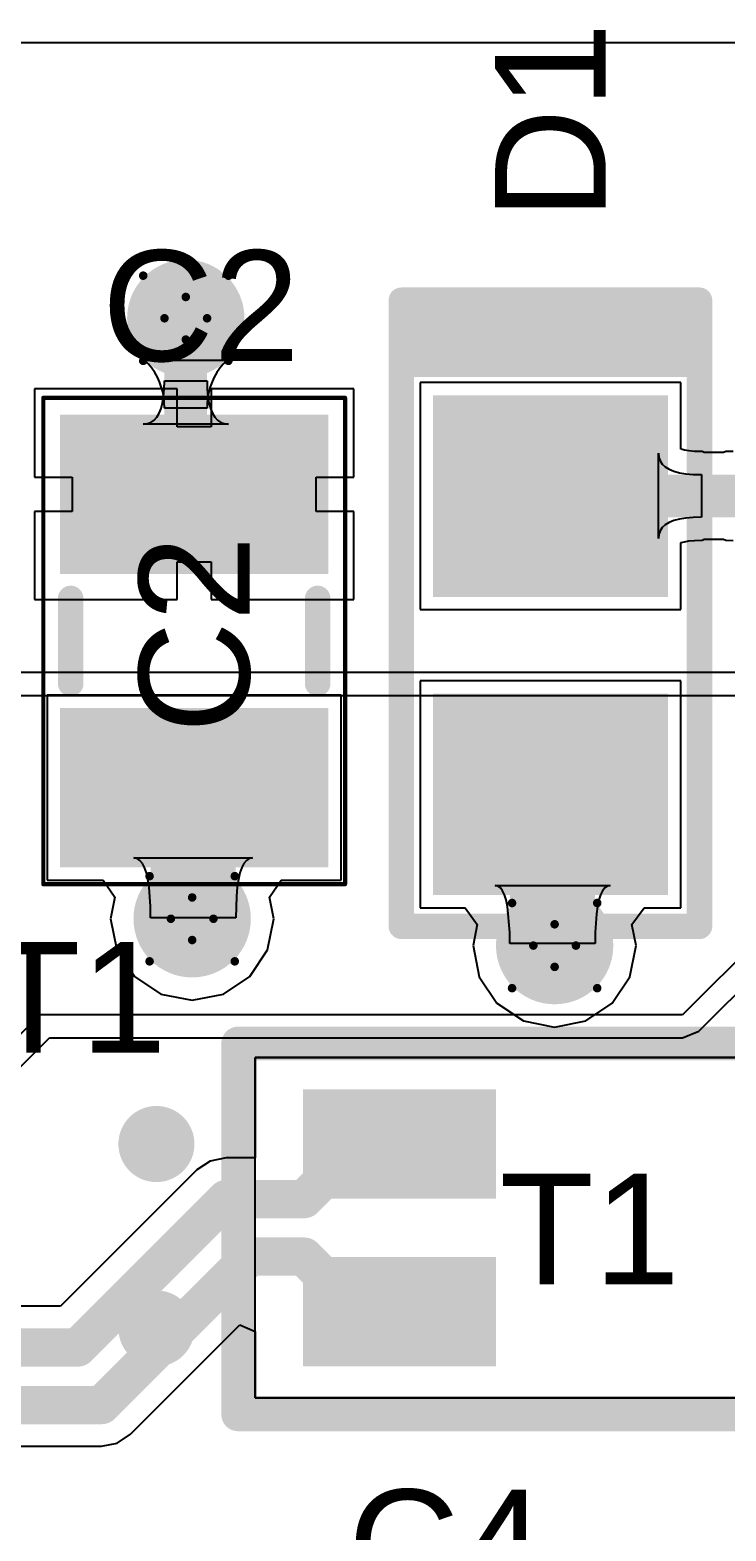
# Model space of a CAD drawing. Header units: inches. Extents: x 0.88 to 8.93, y 2.74 to 7.33.
# Drawn here: x 1.6898 to 1.8532, y 3.0538 to 3.4063 of the extents above; entities that cross this region are included whole.
import ezdxf

# ---------------------------------------------------------------- set-up
doc = ezdxf.new("R2010")
doc.units = ezdxf.units.IN
doc.header["$MEASUREMENT"] = 0
for name, color, linetype in [('Bottom Layer', 5, 'Continuous'), ('Drill Drawing', 1, 'Continuous'), ('Mechanical 12', 56, 'Continuous'), ('Mechanical 16', 56, 'Continuous'), ('Top Courtyard', 56, 'Continuous'), ('Top Layer', 1, 'Continuous'), ('Top Overlay', 2, 'Continuous'), ('Top Paste', 8, 'Continuous'), ('Top Solder', 216, 'Continuous'), ('Via Holes', 16, 'Continuous')]:
    doc.layers.add(name, color=color, linetype=linetype)
doc.styles.add('Arial', font='', dxfattribs={"height": 0.2})
doc.styles.get('Arial').set_extended_font_data('Arial')

# ---------------------------------------------------------------- blocks, each defined once
blk = doc.blocks.new('744232090_19')
at = {"layer": 'Top Layer'}
for points in [[(-0.0748, 0.00787), (-0.0748, 0.0315), (-0.0315, 0.0315), (-0.0315, 0.00787)], [(0.0315, 0.00787), (0.0315, 0.0315), (0.0748, 0.0315), (0.0748, 0.00787)], [(-0.0748, -0.0315), (-0.0748, -0.00787), (-0.0315, -0.00787), (-0.0315, -0.0315)], [(0.0315, -0.0315), (0.0315, -0.00787), (0.0748, -0.00787), (0.0748, -0.0315)]]:
    blk.add_hatch(color=1, dxfattribs=at).paths.add_polyline_path(points)
at = {"layer": 'Top Paste'}
for points in [[(-0.0748, 0.00787), (-0.0748, 0.0315), (-0.0315, 0.0315), (-0.0315, 0.00787)], [(0.0315, 0.00787), (0.0315, 0.0315), (0.0748, 0.0315), (0.0748, 0.00787)], [(-0.0748, -0.0315), (-0.0748, -0.00787), (-0.0315, -0.00787), (-0.0315, -0.0315)], [(0.0315, -0.0315), (0.0315, -0.00787), (0.0748, -0.00787), (0.0748, -0.0315)]]:
    blk.add_hatch(color=8, dxfattribs=at).paths.add_polyline_path(points)
at = {"layer": 'Top Solder'}
for points in [[(-0.0758, 0.00687), (-0.0758, 0.0325), (-0.0305, 0.0325), (-0.0305, 0.00687)], [(0.0305, 0.00687), (0.0305, 0.0325), (0.0758, 0.0325), (0.0758, 0.00687)], [(-0.0758, -0.0325), (-0.0758, -0.00687), (-0.0305, -0.00687), (-0.0305, -0.0325)], [(0.0305, -0.0325), (0.0305, -0.00687), (0.0758, -0.00687), (0.0758, -0.0325)]]:
    blk.add_hatch(color=216, dxfattribs=at).paths.add_polyline_path(points)
at = {"layer": 'Top Overlay'}
for points in [[(-0.09105, -0.04381, 0.00787, 0.00787, 0), (-0.09105, 0.04331, 0.00787, 0.00787, 0)], [(-0.09105, 0.04331, 0.00787, 0.00787, 0), (0.09055, 0.04331, 0.00787, 0.00787, 0)], [(0.09055, -0.04381, 0.00787, 0.00787, 0), (0.09055, 0.04331, 0.00787, 0.00787, 0)], [(-0.09105, -0.04381, 0.00787, 0.00787, 0), (0.09055, -0.04381, 0.00787, 0.00787, 0)]]:
    blk.add_lwpolyline(points, format="xyseb", dxfattribs=at)
for points in [[(-0.09302, 0.04331, 0.00394, 0.00394, 1), (-0.08908, 0.04331, 0.00394, 0.00394, 1)], [(-0.09302, 0.04331, 0.00394, 0.00394, 1), (-0.08908, 0.04331, 0.00394, 0.00394, 1)], [(0.08858, 0.04331, 0.00394, 0.00394, 1), (0.09252, 0.04331, 0.00394, 0.00394, 1)], [(0.08858, 0.04331, 0.00394, 0.00394, 1), (0.09252, 0.04331, 0.00394, 0.00394, 1)], [(-0.1063, 0.01969, 0.01, 0.01, 1), (-0.11417, 0.01969, 0.01, 0.01, 1)], [(-0.11667, 0.01969, 0.005, 0.005, 1), (-0.11167, 0.01969, 0.005, 0.005, 1)], [(-0.1088, 0.01969, 0.005, 0.005, 1), (-0.1038, 0.01969, 0.005, 0.005, 1)], [(-0.1063, -0.02362, 0.01, 0.01, 1), (-0.11417, -0.02362, 0.01, 0.01, 1)], [(-0.11667, -0.02362, 0.005, 0.005, 1), (-0.11167, -0.02362, 0.005, 0.005, 1)], [(-0.1088, -0.02362, 0.005, 0.005, 1), (-0.1038, -0.02362, 0.005, 0.005, 1)], [(-0.09302, -0.04381, 0.00394, 0.00394, 1), (-0.08908, -0.04381, 0.00394, 0.00394, 1)], [(-0.09302, -0.04381, 0.00394, 0.00394, 1), (-0.08908, -0.04381, 0.00394, 0.00394, 1)], [(0.08858, -0.04381, 0.00394, 0.00394, 1), (0.09252, -0.04381, 0.00394, 0.00394, 1)], [(0.08858, -0.04381, 0.00394, 0.00394, 1), (0.09252, -0.04381, 0.00394, 0.00394, 1)]]:
    blk.add_lwpolyline(points, format="xyseb", close=True, dxfattribs=at)
at = {"layer": 'Mechanical 12', "style": 'Arial'}
blk.add_text('T1', height=0.026, rotation=360, dxfattribs=at).set_placement((-0.02967, -0.01325))
blk = doc.blocks.new('LED_0805_28')
at = {"layer": 'Mechanical 16'}
blk.add_hatch(color=56, dxfattribs=at).paths.add_polyline_path([(-0.08099, -0.03499), (-0.06299, -0.03499), (-0.06299, 0.03501), (-0.08099, 0.03501)])
at = {"layer": 'Top Layer'}
for points in [[(-0.05665, 0.02559), (-0.01335, 0.02559), (-0.01335, -0.02559), (-0.05665, -0.02559)], [(0.01335, 0.02559), (0.05665, 0.02559), (0.05665, -0.02559), (0.01335, -0.02559)]]:
    blk.add_hatch(color=1, dxfattribs=at).paths.add_polyline_path(points)
at = {"layer": 'Top Overlay'}
blk.add_hatch(color=2, dxfattribs=at).paths.add_polyline_path([(-0.08099, -0.03499), (-0.06299, -0.03499), (-0.06299, 0.03501), (-0.08099, 0.03501)])
at = {"layer": 'Top Paste'}
for points in [[(-0.05665, 0.02559), (-0.01335, 0.02559), (-0.01335, -0.02559), (-0.05665, -0.02559)], [(0.01335, 0.02559), (0.05665, 0.02559), (0.05665, -0.02559), (0.01335, -0.02559)]]:
    blk.add_hatch(color=8, dxfattribs=at).paths.add_polyline_path(points)
at = {"layer": 'Top Solder'}
for points in [[(-0.05865, 0.02759), (-0.01135, 0.02759), (-0.01135, -0.02759), (-0.05865, -0.02759)], [(0.01135, 0.02759), (0.05865, 0.02759), (0.05865, -0.02759), (0.01135, -0.02759)]]:
    blk.add_hatch(color=216, dxfattribs=at).paths.add_polyline_path(points)
at = {"layer": 'Mechanical 16'}
for points in [[(-0.081, -0.035, 0.006, 0.006, 0), (-0.081, 0.035, 0.006, 0.006, 0)], [(0.066, 0.035, 0.006, 0.006, 0), (-0.081, 0.035, 0.006, 0.006, 0)], [(0.066, -0.035, 0.006, 0.006, 0), (0.066, 0.035, 0.006, 0.006, 0)], [(0.066, -0.035, 0.006, 0.006, 0), (-0.081, -0.035, 0.006, 0.006, 0)]]:
    blk.add_lwpolyline(points, format="xyseb", dxfattribs=at)
for points in [[(-0.0825, 0.035, 0.003, 0.003, 1), (-0.0795, 0.035, 0.003, 0.003, 1)], [(-0.0825, 0.035, 0.003, 0.003, 1), (-0.0795, 0.035, 0.003, 0.003, 1)], [(0.0645, 0.035, 0.003, 0.003, 1), (0.0675, 0.035, 0.003, 0.003, 1)], [(0.0645, 0.035, 0.003, 0.003, 1), (0.0675, 0.035, 0.003, 0.003, 1)], [(-0.0825, -0.035, 0.003, 0.003, 1), (-0.0795, -0.035, 0.003, 0.003, 1)], [(-0.0825, -0.035, 0.003, 0.003, 1), (-0.0795, -0.035, 0.003, 0.003, 1)], [(0.0645, -0.035, 0.003, 0.003, 1), (0.0675, -0.035, 0.003, 0.003, 1)], [(0.0645, -0.035, 0.003, 0.003, 1), (0.0675, -0.035, 0.003, 0.003, 1)]]:
    blk.add_lwpolyline(points, format="xyseb", close=True, dxfattribs=at)
at = {"layer": 'Top Overlay'}
for points in [[(0.066, 0.035, 0.006, 0.006, 0), (-0.081, 0.035, 0.006, 0.006, 0)], [(-0.081, -0.035, 0.006, 0.006, 0), (-0.081, 0.035, 0.006, 0.006, 0)], [(0.066, -0.035, 0.006, 0.006, 0), (0.066, 0.035, 0.006, 0.006, 0)], [(0.066, -0.035, 0.006, 0.006, 0), (-0.081, -0.035, 0.006, 0.006, 0)]]:
    blk.add_lwpolyline(points, format="xyseb", dxfattribs=at)
for points in [[(-0.0825, 0.035, 0.003, 0.003, 1), (-0.0795, 0.035, 0.003, 0.003, 1)], [(-0.0825, 0.035, 0.003, 0.003, 1), (-0.0795, 0.035, 0.003, 0.003, 1)], [(0.0645, 0.035, 0.003, 0.003, 1), (0.0675, 0.035, 0.003, 0.003, 1)], [(0.0645, 0.035, 0.003, 0.003, 1), (0.0675, 0.035, 0.003, 0.003, 1)], [(-0.0825, -0.035, 0.003, 0.003, 1), (-0.0795, -0.035, 0.003, 0.003, 1)], [(-0.0825, -0.035, 0.003, 0.003, 1), (-0.0795, -0.035, 0.003, 0.003, 1)], [(0.0645, -0.035, 0.003, 0.003, 1), (0.0675, -0.035, 0.003, 0.003, 1)], [(0.0645, -0.035, 0.003, 0.003, 1), (0.0675, -0.035, 0.003, 0.003, 1)]]:
    blk.add_lwpolyline(points, format="xyseb", close=True, dxfattribs=at)
blk = doc.blocks.new('C0805_35')
at = {"layer": 'Top Layer'}
for points in [[(0.02953, 0.05118), (0.02953, 0.01772), (-0.02953, 0.01772), (-0.02953, 0.05118)], [(0.02953, -0.01772), (0.02953, -0.05118), (-0.02953, -0.05118), (-0.02953, -0.01772)]]:
    blk.add_hatch(color=1, dxfattribs=at).paths.add_polyline_path(points)
at = {"layer": 'Top Paste'}
for points in [[(0.02953, 0.05118), (0.02953, 0.01772), (-0.02953, 0.01772), (-0.02953, 0.05118)], [(0.02953, -0.01772), (0.02953, -0.05118), (-0.02953, -0.05118), (-0.02953, -0.01772)]]:
    blk.add_hatch(color=8, dxfattribs=at).paths.add_polyline_path(points)
at = {"layer": 'Top Solder'}
for points in [[(0.0315, 0.05315), (0.0315, 0.01575), (-0.0315, 0.01575), (-0.0315, 0.05315)], [(0.0315, -0.01575), (0.0315, -0.05315), (-0.0315, -0.05315), (-0.0315, -0.01575)]]:
    blk.add_hatch(color=216, dxfattribs=at).paths.add_polyline_path(points)
at = {"layer": 'Top Courtyard'}
for points in [[(0.03543, 0.05709, 0.001, 0.001, 0), (-0.03543, 0.05709, 0.001, 0.001, 0)], [(-0.03543, 0.05709, 0.001, 0.001, 0), (-0.03543, -0.05709, 0.001, 0.001, 0)], [(0.03543, 0.05709, 0.001, 0.001, 0), (0.03543, -0.05709, 0.001, 0.001, 0)], [(0.03543, -0.05709, 0.001, 0.001, 0), (-0.03543, -0.05709, 0.001, 0.001, 0)]]:
    blk.add_lwpolyline(points, format="xyseb", dxfattribs=at)
for points in [[(-0.03568, 0.05709, 0.0005, 0.0005, 1), (-0.03518, 0.05709, 0.0005, 0.0005, 1)], [(-0.03568, 0.05709, 0.0005, 0.0005, 1), (-0.03518, 0.05709, 0.0005, 0.0005, 1)], [(0.03518, 0.05709, 0.0005, 0.0005, 1), (0.03568, 0.05709, 0.0005, 0.0005, 1)], [(0.03518, 0.05709, 0.0005, 0.0005, 1), (0.03568, 0.05709, 0.0005, 0.0005, 1)], [(-0.03568, -0.05709, 0.0005, 0.0005, 1), (-0.03518, -0.05709, 0.0005, 0.0005, 1)], [(-0.03568, -0.05709, 0.0005, 0.0005, 1), (-0.03518, -0.05709, 0.0005, 0.0005, 1)], [(0.03518, -0.05709, 0.0005, 0.0005, 1), (0.03568, -0.05709, 0.0005, 0.0005, 1)], [(0.03518, -0.05709, 0.0005, 0.0005, 1), (0.03568, -0.05709, 0.0005, 0.0005, 1)]]:
    blk.add_lwpolyline(points, format="xyseb", close=True, dxfattribs=at)
at = {"layer": 'Top Overlay'}
for points in [[(-0.029, 0.01, 0.006, 0.006, 0), (-0.029, -0.01, 0.006, 0.006, 0)], [(0.029, -0.01, 0.006, 0.006, 0), (0.029, 0.01, 0.006, 0.006, 0)]]:
    blk.add_lwpolyline(points, format="xyseb", dxfattribs=at)
for points in [[(-0.0305, 0.01, 0.003, 0.003, 1), (-0.0275, 0.01, 0.003, 0.003, 1)], [(0.0275, 0.01, 0.003, 0.003, 1), (0.0305, 0.01, 0.003, 0.003, 1)], [(-0.0305, -0.01, 0.003, 0.003, 1), (-0.0275, -0.01, 0.003, 0.003, 1)], [(0.0275, -0.01, 0.003, 0.003, 1), (0.0305, -0.01, 0.003, 0.003, 1)]]:
    blk.add_lwpolyline(points, format="xyseb", close=True, dxfattribs=at)
at = {"layer": 'Mechanical 12', "style": 'Arial'}
blk.add_text('C2', height=0.026, rotation=-90, dxfattribs=at).set_placement((-0.013, 0.02166))

msp = doc.modelspace()

# ---------------------------------------------------------------- hatches: boundary and pattern name
at = {"layer": 'Bottom Layer'}
h = msp.add_hatch(color=5, dxfattribs=at)
edge = h.paths.add_edge_path()
edge.add_arc((1.72638, 3.33858), 0.01378, 0, 360)
h = msp.add_hatch(color=5, dxfattribs=at)
edge = h.paths.add_edge_path()
edge.add_arc((1.72788, 3.19758), 0.01378, 0, 360)
h = msp.add_hatch(color=5, dxfattribs=at)
edge = h.paths.add_edge_path()
edge.add_arc((1.813, 3.19128), 0.01378, 0, 360)
at = {"layer": 'Top Layer'}
h = msp.add_hatch(color=1, dxfattribs=at)
edge = h.paths.add_edge_path()
edge.add_arc((1.72638, 3.33858), 0.01378, 0, 360)
h = msp.add_hatch(color=1, dxfattribs=at)
edge = h.paths.add_edge_path()
edge.add_arc((1.72788, 3.19758), 0.01378, 0, 360)
h = msp.add_hatch(color=1, dxfattribs=at)
edge = h.paths.add_edge_path()
edge.add_arc((1.813, 3.19128), 0.01378, 0, 360)
at = {"layer": 'Via Holes'}
h = msp.add_hatch(color=7, dxfattribs=at)
edge = h.paths.add_edge_path()
edge.add_arc((1.72638, 3.33858), 0.00787, 0, 360)
h = msp.add_hatch(color=7, dxfattribs=at)
edge = h.paths.add_edge_path()
edge.add_arc((1.72788, 3.19758), 0.00787, 0, 360)
h = msp.add_hatch(color=7, dxfattribs=at)
edge = h.paths.add_edge_path()
edge.add_arc((1.813, 3.19128), 0.00787, 0, 360)

# ---------------------------------------------------------------- linework, layer by layer
at = {"layer": 'Bottom Layer'}
for p, q in [((1.09445, 3.40336), (2.402, 3.40336)), ((2.05477, 3.25541), (1.643, 3.25541)), ((1.643, 3.25), (2.06786, 3.25)), ((1.87806, 3.21), (1.84306, 3.175)), ((1.84689, 3.17117), (1.88031, 3.20459)), ((1.6921, 3.175), (1.6621, 3.145)), ((1.84306, 3.175), (1.6921, 3.175)), ((1.66592, 3.14117), (1.69434, 3.16959)), ((1.69434, 3.16959), (1.84306, 3.16959)), ((1.84306, 3.16959), (1.84689, 3.17117))]:
    msp.add_line(p, q, dxfattribs=at)
at = {"layer": 'Drill Drawing'}
for points in [[(1.71638, 3.34858, 0.002, 0.002, 0), (1.72638, 3.34358, 0.002, 0.002, 0)], [(1.71638, 3.34858, 0.002, 0.002, 0), (1.72138, 3.33858, 0.002, 0.002, 0)], [(1.72638, 3.34358, 0.002, 0.002, 0), (1.73638, 3.34858, 0.002, 0.002, 0)], [(1.73138, 3.33858, 0.002, 0.002, 0), (1.73638, 3.34858, 0.002, 0.002, 0)], [(1.71638, 3.32858, 0.002, 0.002, 0), (1.72138, 3.33858, 0.002, 0.002, 0)], [(1.73138, 3.33858, 0.002, 0.002, 0), (1.73638, 3.32858, 0.002, 0.002, 0)], [(1.71638, 3.32858, 0.002, 0.002, 0), (1.72638, 3.33358, 0.002, 0.002, 0)], [(1.72638, 3.33358, 0.002, 0.002, 0), (1.73638, 3.32858, 0.002, 0.002, 0)], [(1.71788, 3.20758, 0.002, 0.002, 0), (1.72788, 3.20258, 0.002, 0.002, 0)], [(1.71788, 3.20758, 0.002, 0.002, 0), (1.72288, 3.19758, 0.002, 0.002, 0)], [(1.72788, 3.20258, 0.002, 0.002, 0), (1.73788, 3.20758, 0.002, 0.002, 0)], [(1.73288, 3.19758, 0.002, 0.002, 0), (1.73788, 3.20758, 0.002, 0.002, 0)], [(1.803, 3.20128, 0.002, 0.002, 0), (1.813, 3.19628, 0.002, 0.002, 0)], [(1.803, 3.20128, 0.002, 0.002, 0), (1.808, 3.19128, 0.002, 0.002, 0)], [(1.813, 3.19628, 0.002, 0.002, 0), (1.823, 3.20128, 0.002, 0.002, 0)], [(1.818, 3.19128, 0.002, 0.002, 0), (1.823, 3.20128, 0.002, 0.002, 0)], [(1.71788, 3.18758, 0.002, 0.002, 0), (1.72288, 3.19758, 0.002, 0.002, 0)], [(1.73288, 3.19758, 0.002, 0.002, 0), (1.73788, 3.18758, 0.002, 0.002, 0)], [(1.71788, 3.18758, 0.002, 0.002, 0), (1.72788, 3.19258, 0.002, 0.002, 0)], [(1.72788, 3.19258, 0.002, 0.002, 0), (1.73788, 3.18758, 0.002, 0.002, 0)], [(1.803, 3.18128, 0.002, 0.002, 0), (1.808, 3.19128, 0.002, 0.002, 0)], [(1.818, 3.19128, 0.002, 0.002, 0), (1.823, 3.18128, 0.002, 0.002, 0)], [(1.803, 3.18128, 0.002, 0.002, 0), (1.813, 3.18628, 0.002, 0.002, 0)], [(1.813, 3.18628, 0.002, 0.002, 0), (1.823, 3.18128, 0.002, 0.002, 0)]]:
    msp.add_lwpolyline(points, format="xyseb", dxfattribs=at)
for points in [[(1.71588, 3.34858, 0.001, 0.001, 1), (1.71688, 3.34858, 0.001, 0.001, 1)], [(1.71588, 3.34858, 0.001, 0.001, 1), (1.71688, 3.34858, 0.001, 0.001, 1)], [(1.73588, 3.34858, 0.001, 0.001, 1), (1.73688, 3.34858, 0.001, 0.001, 1)], [(1.73588, 3.34858, 0.001, 0.001, 1), (1.73688, 3.34858, 0.001, 0.001, 1)], [(1.72588, 3.34358, 0.001, 0.001, 1), (1.72688, 3.34358, 0.001, 0.001, 1)], [(1.72588, 3.34358, 0.001, 0.001, 1), (1.72688, 3.34358, 0.001, 0.001, 1)], [(1.72088, 3.33858, 0.001, 0.001, 1), (1.72188, 3.33858, 0.001, 0.001, 1)], [(1.72088, 3.33858, 0.001, 0.001, 1), (1.72188, 3.33858, 0.001, 0.001, 1)], [(1.73088, 3.33858, 0.001, 0.001, 1), (1.73188, 3.33858, 0.001, 0.001, 1)], [(1.73088, 3.33858, 0.001, 0.001, 1), (1.73188, 3.33858, 0.001, 0.001, 1)], [(1.72588, 3.33358, 0.001, 0.001, 1), (1.72688, 3.33358, 0.001, 0.001, 1)], [(1.72588, 3.33358, 0.001, 0.001, 1), (1.72688, 3.33358, 0.001, 0.001, 1)], [(1.71588, 3.32858, 0.001, 0.001, 1), (1.71688, 3.32858, 0.001, 0.001, 1)], [(1.71588, 3.32858, 0.001, 0.001, 1), (1.71688, 3.32858, 0.001, 0.001, 1)], [(1.73588, 3.32858, 0.001, 0.001, 1), (1.73688, 3.32858, 0.001, 0.001, 1)], [(1.73588, 3.32858, 0.001, 0.001, 1), (1.73688, 3.32858, 0.001, 0.001, 1)], [(1.71738, 3.20758, 0.001, 0.001, 1), (1.71838, 3.20758, 0.001, 0.001, 1)], [(1.71738, 3.20758, 0.001, 0.001, 1), (1.71838, 3.20758, 0.001, 0.001, 1)], [(1.73738, 3.20758, 0.001, 0.001, 1), (1.73838, 3.20758, 0.001, 0.001, 1)], [(1.73738, 3.20758, 0.001, 0.001, 1), (1.73838, 3.20758, 0.001, 0.001, 1)], [(1.72738, 3.20258, 0.001, 0.001, 1), (1.72838, 3.20258, 0.001, 0.001, 1)], [(1.72738, 3.20258, 0.001, 0.001, 1), (1.72838, 3.20258, 0.001, 0.001, 1)], [(1.8025, 3.20128, 0.001, 0.001, 1), (1.8035, 3.20128, 0.001, 0.001, 1)], [(1.8025, 3.20128, 0.001, 0.001, 1), (1.8035, 3.20128, 0.001, 0.001, 1)], [(1.8225, 3.20128, 0.001, 0.001, 1), (1.8235, 3.20128, 0.001, 0.001, 1)], [(1.8225, 3.20128, 0.001, 0.001, 1), (1.8235, 3.20128, 0.001, 0.001, 1)], [(1.72238, 3.19758, 0.001, 0.001, 1), (1.72338, 3.19758, 0.001, 0.001, 1)], [(1.72238, 3.19758, 0.001, 0.001, 1), (1.72338, 3.19758, 0.001, 0.001, 1)], [(1.73238, 3.19758, 0.001, 0.001, 1), (1.73338, 3.19758, 0.001, 0.001, 1)], [(1.73238, 3.19758, 0.001, 0.001, 1), (1.73338, 3.19758, 0.001, 0.001, 1)], [(1.8125, 3.19628, 0.001, 0.001, 1), (1.8135, 3.19628, 0.001, 0.001, 1)], [(1.8125, 3.19628, 0.001, 0.001, 1), (1.8135, 3.19628, 0.001, 0.001, 1)], [(1.72738, 3.19258, 0.001, 0.001, 1), (1.72838, 3.19258, 0.001, 0.001, 1)], [(1.72738, 3.19258, 0.001, 0.001, 1), (1.72838, 3.19258, 0.001, 0.001, 1)], [(1.8075, 3.19128, 0.001, 0.001, 1), (1.8085, 3.19128, 0.001, 0.001, 1)], [(1.8075, 3.19128, 0.001, 0.001, 1), (1.8085, 3.19128, 0.001, 0.001, 1)], [(1.8175, 3.19128, 0.001, 0.001, 1), (1.8185, 3.19128, 0.001, 0.001, 1)], [(1.8175, 3.19128, 0.001, 0.001, 1), (1.8185, 3.19128, 0.001, 0.001, 1)], [(1.71738, 3.18758, 0.001, 0.001, 1), (1.71838, 3.18758, 0.001, 0.001, 1)], [(1.71738, 3.18758, 0.001, 0.001, 1), (1.71838, 3.18758, 0.001, 0.001, 1)], [(1.73738, 3.18758, 0.001, 0.001, 1), (1.73838, 3.18758, 0.001, 0.001, 1)], [(1.73738, 3.18758, 0.001, 0.001, 1), (1.73838, 3.18758, 0.001, 0.001, 1)], [(1.8125, 3.18628, 0.001, 0.001, 1), (1.8135, 3.18628, 0.001, 0.001, 1)], [(1.8125, 3.18628, 0.001, 0.001, 1), (1.8135, 3.18628, 0.001, 0.001, 1)], [(1.8025, 3.18128, 0.001, 0.001, 1), (1.8035, 3.18128, 0.001, 0.001, 1)], [(1.8025, 3.18128, 0.001, 0.001, 1), (1.8035, 3.18128, 0.001, 0.001, 1)], [(1.8225, 3.18128, 0.001, 0.001, 1), (1.8235, 3.18128, 0.001, 0.001, 1)], [(1.8225, 3.18128, 0.001, 0.001, 1), (1.8235, 3.18128, 0.001, 0.001, 1)]]:
    msp.add_lwpolyline(points, format="xyseb", close=True, dxfattribs=at)
at = {"layer": 'Top Layer'}
for p, q in [((1.09445, 3.40336), (3.28391, 3.40336)), ((1.71761, 3.32781), (1.71673, 3.32874)), ((1.71673, 3.32874), (1.73602, 3.32874)), ((1.7184, 3.32683), (1.71761, 3.32781)), ((1.73514, 3.32781), (1.73435, 3.32683)), ((1.73602, 3.32874), (1.73514, 3.32781)), ((1.7191, 3.32582), (1.7184, 3.32683)), ((1.71971, 3.32475), (1.7191, 3.32582)), ((1.72022, 3.32365), (1.71971, 3.32475)), ((1.72063, 3.3225), (1.72022, 3.32365)), ((1.72133, 3.32193), (1.72138, 3.32386)), ((1.72138, 3.32386), (1.73138, 3.32386)), ((1.73138, 3.32386), (1.73143, 3.32193)), ((1.73254, 3.32365), (1.73212, 3.3225)), ((1.73305, 3.32475), (1.73254, 3.32365)), ((1.73365, 3.32582), (1.73305, 3.32475)), ((1.73435, 3.32683), (1.73365, 3.32582)), ((1.8426, 3.32346), (1.78142, 3.32346)), ((1.78142, 3.32346), (1.78142, 3.27016)), ((1.8426, 3.30786), (1.8426, 3.32346)), ((1.72435, 3.32198), (1.69082, 3.32198)), ((1.69082, 3.32198), (1.69082, 3.30124)), ((1.72096, 3.32131), (1.72063, 3.3225)), ((1.72093, 3.3187), (1.72118, 3.32021)), ((1.72119, 3.32007), (1.72096, 3.32131)), ((1.72118, 3.32021), (1.72133, 3.32193)), ((1.72133, 3.3188), (1.72119, 3.32007)), ((1.72435, 3.31312), (1.72435, 3.32198)), ((1.73156, 3.32007), (1.73142, 3.3188)), ((1.73143, 3.32193), (1.73158, 3.32021)), ((1.7318, 3.32131), (1.73156, 3.32007)), ((1.73158, 3.32021), (1.73183, 3.3187)), ((1.73212, 3.3225), (1.7318, 3.32131)), ((1.76587, 3.32198), (1.73235, 3.32198)), ((1.73235, 3.32198), (1.73235, 3.31312)), ((1.76587, 3.30124), (1.76587, 3.32198)), ((1.72013, 3.31627), (1.72058, 3.31738)), ((1.72058, 3.31738), (1.72093, 3.3187)), ((1.72138, 3.31747), (1.72133, 3.3188)), ((1.73138, 3.31747), (1.72138, 3.31747)), ((1.73142, 3.3188), (1.73138, 3.31747)), ((1.73183, 3.3187), (1.73218, 3.31738)), ((1.73218, 3.31738), (1.73263, 3.31627)), ((1.71638, 3.31374), (1.71733, 3.31384)), ((1.73638, 3.31374), (1.71638, 3.31374)), ((1.71733, 3.31384), (1.71818, 3.31414)), ((1.71818, 3.31414), (1.71893, 3.31465)), ((1.71893, 3.31465), (1.71958, 3.31536)), ((1.71958, 3.31536), (1.72013, 3.31627)), ((1.73235, 3.31312), (1.72435, 3.31312)), ((1.73263, 3.31627), (1.73318, 3.31536)), ((1.73318, 3.31536), (1.73383, 3.31465)), ((1.73383, 3.31465), (1.73458, 3.31414)), ((1.73458, 3.31414), (1.73543, 3.31384)), ((1.73543, 3.31384), (1.73638, 3.31374)), ((1.83736, 3.28687), (1.83736, 3.30687)), ((1.83736, 3.30687), (1.83746, 3.30592)), ((1.83746, 3.30592), (1.83776, 3.30507)), ((1.84272, 3.30782), (1.8426, 3.30786)), ((1.84346, 3.30762), (1.84272, 3.30782)), ((1.84451, 3.30745), (1.84346, 3.30762)), ((1.84586, 3.30733), (1.84451, 3.30745)), ((1.84762, 3.30728), (1.84586, 3.30733)), ((1.8481, 3.30707), (1.84762, 3.30728)), ((1.85269, 3.30707), (1.8481, 3.30707)), ((1.85317, 3.30728), (1.85269, 3.30707)), ((1.8549, 3.30733), (1.85317, 3.30728)), ((1.83776, 3.30507), (1.83827, 3.30432)), ((1.83827, 3.30432), (1.83898, 3.30367)), ((1.83898, 3.30367), (1.83989, 3.30312)), ((1.83989, 3.30312), (1.841, 3.30267)), ((1.841, 3.30267), (1.84232, 3.30232)), ((1.84232, 3.30232), (1.84384, 3.30207)), ((1.69082, 3.30124), (1.69968, 3.30124)), ((1.69968, 3.30124), (1.69968, 3.29324)), ((1.75701, 3.29324), (1.75701, 3.30124)), ((1.75701, 3.30124), (1.76587, 3.30124)), ((1.84384, 3.30207), (1.84556, 3.30192)), ((1.84556, 3.30192), (1.84748, 3.30187)), ((1.84748, 3.30187), (1.84748, 3.29187)), ((1.69968, 3.29324), (1.69082, 3.29324)), ((1.69082, 3.29324), (1.69082, 3.27251)), ((1.76587, 3.29324), (1.75701, 3.29324)), ((1.76587, 3.27251), (1.76587, 3.29324)), ((1.84556, 3.29182), (1.84384, 3.29167)), ((1.84748, 3.29187), (1.84556, 3.29182)), ((1.83776, 3.28867), (1.83746, 3.28782)), ((1.83827, 3.28942), (1.83776, 3.28867)), ((1.83898, 3.29007), (1.83827, 3.28942)), ((1.83989, 3.29062), (1.83898, 3.29007)), ((1.841, 3.29107), (1.83989, 3.29062)), ((1.84232, 3.29142), (1.841, 3.29107)), ((1.84384, 3.29167), (1.84232, 3.29142)), ((1.83746, 3.28782), (1.83736, 3.28687)), ((1.8426, 3.28588), (1.84272, 3.28593)), ((1.8426, 3.27016), (1.8426, 3.28588)), ((1.84272, 3.28593), (1.84346, 3.28612)), ((1.84346, 3.28612), (1.84451, 3.2863)), ((1.84451, 3.2863), (1.84586, 3.28642)), ((1.84586, 3.28642), (1.84762, 3.28646)), ((1.84762, 3.28646), (1.8481, 3.28668)), ((1.8481, 3.28668), (1.85269, 3.28668)), ((1.85269, 3.28668), (1.85317, 3.28646)), ((1.85317, 3.28646), (1.8549, 3.28642)), ((1.72435, 3.27251), (1.72435, 3.28137)), ((1.72435, 3.28137), (1.73235, 3.28137)), ((1.73235, 3.28137), (1.73235, 3.27251)), ((1.69082, 3.27251), (1.72435, 3.27251)), ((1.73235, 3.27251), (1.76587, 3.27251)), ((1.78142, 3.27016), (1.8426, 3.27016)), ((1.8426, 3.25346), (1.78142, 3.25346)), ((1.78142, 3.25346), (1.78142, 3.20016)), ((1.8426, 3.20016), (1.8426, 3.25346)), ((1.76287, 3.25008), (1.69382, 3.25008)), ((1.69382, 3.25008), (1.69382, 3.20661)), ((1.76287, 3.20661), (1.76287, 3.25008)), ((1.71494, 3.21171), (1.7142, 3.21185)), ((1.7142, 3.21185), (1.74203, 3.21185)), ((1.71561, 3.21129), (1.71494, 3.21171)), ((1.71619, 3.21059), (1.71561, 3.21129)), ((1.74062, 3.21129), (1.74004, 3.21059)), ((1.74129, 3.21171), (1.74062, 3.21129)), ((1.74203, 3.21185), (1.74129, 3.21171)), ((1.7167, 3.20961), (1.71619, 3.21059)), ((1.71714, 3.20834), (1.7167, 3.20961)), ((1.71749, 3.2068), (1.71714, 3.20834)), ((1.7391, 3.20834), (1.73874, 3.2068)), ((1.73953, 3.20961), (1.7391, 3.20834)), ((1.74004, 3.21059), (1.73953, 3.20961)), ((1.69382, 3.20661), (1.70696, 3.20661)), ((1.70696, 3.20661), (1.70975, 3.20268)), ((1.71776, 3.20497), (1.71749, 3.2068)), ((1.71808, 3.20048), (1.71776, 3.20497)), ((1.73847, 3.20497), (1.73827, 3.20287)), ((1.73874, 3.2068), (1.73847, 3.20497)), ((1.74602, 3.20268), (1.74881, 3.20661)), ((1.74881, 3.20661), (1.76287, 3.20661)), ((1.79967, 3.20526), (1.799, 3.2054)), ((1.799, 3.2054), (1.82601, 3.2054)), ((1.80026, 3.20485), (1.79967, 3.20526)), ((1.80079, 3.20417), (1.80026, 3.20485)), ((1.80124, 3.20322), (1.80079, 3.20417)), ((1.82422, 3.20417), (1.82376, 3.20322)), ((1.82475, 3.20485), (1.82422, 3.20417)), ((1.82534, 3.20526), (1.82475, 3.20485)), ((1.82601, 3.2054), (1.82534, 3.20526)), ((1.70975, 3.20268), (1.70874, 3.19758)), ((1.71812, 3.19781), (1.71808, 3.20048)), ((1.73827, 3.20287), (1.73812, 3.19781)), ((1.74703, 3.19758), (1.74602, 3.20268)), ((1.78142, 3.20016), (1.79197, 3.20016)), ((1.79197, 3.20016), (1.79483, 3.19622)), ((1.80163, 3.20199), (1.80124, 3.20322)), ((1.80194, 3.20049), (1.80163, 3.20199)), ((1.80247, 3.19436), (1.80194, 3.20049)), ((1.82306, 3.20049), (1.82282, 3.19872)), ((1.82338, 3.20199), (1.82306, 3.20049)), ((1.82376, 3.20322), (1.82338, 3.20199)), ((1.83116, 3.19622), (1.83403, 3.20016)), ((1.83403, 3.20016), (1.8426, 3.20016)), ((1.70874, 3.19758), (1.71019, 3.19026)), ((1.73812, 3.19781), (1.71812, 3.19781)), ((1.74557, 3.19026), (1.74703, 3.19758)), ((1.82282, 3.19872), (1.82254, 3.19436)), ((1.79483, 3.19622), (1.79385, 3.19128)), ((1.8025, 3.19177), (1.80247, 3.19436)), ((1.82254, 3.19436), (1.8225, 3.19177)), ((1.83215, 3.19128), (1.83116, 3.19622)), ((1.71019, 3.19026), (1.71434, 3.18404)), ((1.74142, 3.18404), (1.74557, 3.19026)), ((1.79385, 3.19128), (1.79531, 3.18395)), ((1.8225, 3.19177), (1.8025, 3.19177)), ((1.83069, 3.18395), (1.83215, 3.19128)), ((1.71434, 3.18404), (1.72056, 3.17989)), ((1.73521, 3.17989), (1.74142, 3.18404)), ((1.79531, 3.18395), (1.79946, 3.17774)), ((1.82654, 3.17774), (1.83069, 3.18395)), ((1.72056, 3.17989), (1.72788, 3.17844)), ((1.72788, 3.17844), (1.73521, 3.17989)), ((1.79946, 3.17774), (1.80567, 3.17359)), ((1.82033, 3.17359), (1.82654, 3.17774)), ((1.80567, 3.17359), (1.813, 3.17213)), ((1.813, 3.17213), (1.82033, 3.17359)), ((1.74271, 3.08509), (1.74271, 3.165)), ((1.74271, 3.165), (1.9166, 3.165)), ((1.9166, 3.165), (1.74271, 3.165)), ((1.74271, 3.165), (1.74271, 3.14144)), ((1.73212, 3.1407), (1.72898, 3.1386)), ((1.73583, 3.14144), (1.73212, 3.1407)), ((1.74271, 3.14144), (1.73583, 3.14144)), ((1.72898, 3.1386), (1.69697, 3.1066)), ((1.69697, 3.1066), (1.68182, 3.1066)), ((1.71343, 3.07655), (1.73908, 3.1022)), ((1.73908, 3.1022), (1.74271, 3.1007)), ((1.74271, 3.1007), (1.74271, 3.08509)), ((1.9166, 3.08509), (1.74271, 3.08509)), ((1.74271, 3.08509), (1.9166, 3.08509)), ((1.68182, 3.07372), (1.70658, 3.07372)), ((1.70658, 3.07372), (1.71028, 3.07445)), ((1.71028, 3.07445), (1.71343, 3.07655))]:
    msp.add_line(p, q, dxfattribs=at)
for points in [[(1.72638, 3.29921, 0.01, 0.01, 0), (1.72638, 3.33858, 0.01, 0.01, 0)], [(1.72638, 3.29921, 0.01, 0.01, 0), (1.72835, 3.29724, 0.01, 0.01, 0)], [(1.81201, 3.29681, 0.01, 0.01, 0), (1.81207, 3.29687, 0.01, 0.01, 0)], [(1.81207, 3.29687, 0.01, 0.01, 0), (1.89234, 3.29687, 0.01, 0.01, 0)], [(1.72812, 3.22812, 0.02, 0.02, 0), (1.72835, 3.22835, 0.02, 0.02, 0)], [(1.72812, 3.19781, 0.02, 0.02, 0), (1.72812, 3.22812, 0.02, 0.02, 0)], [(1.81201, 3.22681, 0.02, 0.02, 0), (1.8125, 3.22632, 0.02, 0.02, 0)], [(1.8125, 3.19177, 0.02, 0.02, 0), (1.8125, 3.22632, 0.02, 0.02, 0)], [(1.72788, 3.19758, 0.02, 0.02, 0), (1.72812, 3.19781, 0.02, 0.02, 0)], [(1.8125, 3.19177, 0.02, 0.02, 0), (1.813, 3.19128, 0.02, 0.02, 0)], [(1.75942, 3.13737, 0.009, 0.009, 0), (1.76673, 3.14468, 0.009, 0.009, 0)], [(1.76673, 3.14468, 0.009, 0.009, 0), (1.77657, 3.14468, 0.009, 0.009, 0)], [(1.75415, 3.13175, 0.009, 0.009, 0), (1.75942, 3.13703, 0.009, 0.009, 0)], [(1.75942, 3.13703, 0.009, 0.009, 0), (1.75942, 3.13737, 0.009, 0.009, 0)], [(1.70098, 3.09691, 0.009, 0.009, 0), (1.73583, 3.13175, 0.009, 0.009, 0)], [(1.73583, 3.13175, 0.009, 0.009, 0), (1.75415, 3.13175, 0.009, 0.009, 0)], [(1.70658, 3.0834, 0.009, 0.009, 0), (1.74142, 3.11825, 0.009, 0.009, 0)], [(1.74142, 3.11825, 0.009, 0.009, 0), (1.75415, 3.11825, 0.009, 0.009, 0)], [(1.75415, 3.11825, 0.009, 0.009, 0), (1.75942, 3.11297, 0.009, 0.009, 0)], [(1.75942, 3.11263, 0.009, 0.009, 0), (1.75942, 3.11297, 0.009, 0.009, 0)], [(1.75942, 3.11263, 0.009, 0.009, 0), (1.76673, 3.10532, 0.009, 0.009, 0)], [(1.76673, 3.10532, 0.009, 0.009, 0), (1.77657, 3.10532, 0.009, 0.009, 0)], [(1.56069, 3.09691, 0.009, 0.009, 0), (1.70098, 3.09691, 0.009, 0.009, 0)], [(1.5551, 3.0834, 0.009, 0.009, 0), (1.70658, 3.0834, 0.009, 0.009, 0)]]:
    msp.add_lwpolyline(points, format="xyseb", dxfattribs=at)
for points in [[(1.72388, 3.33858, 0.005, 0.005, 1), (1.72888, 3.33858, 0.005, 0.005, 1)], [(1.72388, 3.29921, 0.005, 0.005, 1), (1.72888, 3.29921, 0.005, 0.005, 1)], [(1.72388, 3.29921, 0.005, 0.005, 1), (1.72888, 3.29921, 0.005, 0.005, 1)], [(1.72585, 3.29724, 0.005, 0.005, 1), (1.73085, 3.29724, 0.005, 0.005, 1)], [(1.80951, 3.29681, 0.005, 0.005, 1), (1.81451, 3.29681, 0.005, 0.005, 1)], [(1.80957, 3.29687, 0.005, 0.005, 1), (1.81457, 3.29687, 0.005, 0.005, 1)], [(1.80957, 3.29687, 0.005, 0.005, 1), (1.81457, 3.29687, 0.005, 0.005, 1)], [(1.72312, 3.22812, 0.01, 0.01, 1), (1.73312, 3.22812, 0.01, 0.01, 1)], [(1.72312, 3.22812, 0.01, 0.01, 1), (1.73312, 3.22812, 0.01, 0.01, 1)], [(1.72335, 3.22835, 0.01, 0.01, 1), (1.73335, 3.22835, 0.01, 0.01, 1)], [(1.80701, 3.22681, 0.01, 0.01, 1), (1.81701, 3.22681, 0.01, 0.01, 1)], [(1.8075, 3.22632, 0.01, 0.01, 1), (1.8175, 3.22632, 0.01, 0.01, 1)], [(1.8075, 3.22632, 0.01, 0.01, 1), (1.8175, 3.22632, 0.01, 0.01, 1)], [(1.72288, 3.19758, 0.01, 0.01, 1), (1.73288, 3.19758, 0.01, 0.01, 1)], [(1.72312, 3.19781, 0.01, 0.01, 1), (1.73312, 3.19781, 0.01, 0.01, 1)], [(1.72312, 3.19781, 0.01, 0.01, 1), (1.73312, 3.19781, 0.01, 0.01, 1)], [(1.8075, 3.19177, 0.01, 0.01, 1), (1.8175, 3.19177, 0.01, 0.01, 1)], [(1.8075, 3.19177, 0.01, 0.01, 1), (1.8175, 3.19177, 0.01, 0.01, 1)], [(1.808, 3.19128, 0.01, 0.01, 1), (1.818, 3.19128, 0.01, 0.01, 1)], [(1.76448, 3.14468, 0.0045, 0.0045, 1), (1.76898, 3.14468, 0.0045, 0.0045, 1)], [(1.76448, 3.14468, 0.0045, 0.0045, 1), (1.76898, 3.14468, 0.0045, 0.0045, 1)], [(1.77432, 3.14468, 0.0045, 0.0045, 1), (1.77882, 3.14468, 0.0045, 0.0045, 1)], [(1.75717, 3.13737, 0.0045, 0.0045, 1), (1.76167, 3.13737, 0.0045, 0.0045, 1)], [(1.75717, 3.13737, 0.0045, 0.0045, 1), (1.76167, 3.13737, 0.0045, 0.0045, 1)], [(1.75717, 3.13703, 0.0045, 0.0045, 1), (1.76167, 3.13703, 0.0045, 0.0045, 1)], [(1.75717, 3.13703, 0.0045, 0.0045, 1), (1.76167, 3.13703, 0.0045, 0.0045, 1)], [(1.73358, 3.13175, 0.0045, 0.0045, 1), (1.73808, 3.13175, 0.0045, 0.0045, 1)], [(1.73358, 3.13175, 0.0045, 0.0045, 1), (1.73808, 3.13175, 0.0045, 0.0045, 1)], [(1.7519, 3.13175, 0.0045, 0.0045, 1), (1.7564, 3.13175, 0.0045, 0.0045, 1)], [(1.7519, 3.13175, 0.0045, 0.0045, 1), (1.7564, 3.13175, 0.0045, 0.0045, 1)], [(1.73917, 3.11825, 0.0045, 0.0045, 1), (1.74367, 3.11825, 0.0045, 0.0045, 1)], [(1.73917, 3.11825, 0.0045, 0.0045, 1), (1.74367, 3.11825, 0.0045, 0.0045, 1)], [(1.7519, 3.11825, 0.0045, 0.0045, 1), (1.7564, 3.11825, 0.0045, 0.0045, 1)], [(1.7519, 3.11825, 0.0045, 0.0045, 1), (1.7564, 3.11825, 0.0045, 0.0045, 1)], [(1.75717, 3.11297, 0.0045, 0.0045, 1), (1.76167, 3.11297, 0.0045, 0.0045, 1)], [(1.75717, 3.11297, 0.0045, 0.0045, 1), (1.76167, 3.11297, 0.0045, 0.0045, 1)], [(1.75717, 3.11263, 0.0045, 0.0045, 1), (1.76167, 3.11263, 0.0045, 0.0045, 1)], [(1.75717, 3.11263, 0.0045, 0.0045, 1), (1.76167, 3.11263, 0.0045, 0.0045, 1)], [(1.76448, 3.10532, 0.0045, 0.0045, 1), (1.76898, 3.10532, 0.0045, 0.0045, 1)], [(1.76448, 3.10532, 0.0045, 0.0045, 1), (1.76898, 3.10532, 0.0045, 0.0045, 1)], [(1.77432, 3.10532, 0.0045, 0.0045, 1), (1.77882, 3.10532, 0.0045, 0.0045, 1)], [(1.69873, 3.09691, 0.0045, 0.0045, 1), (1.70323, 3.09691, 0.0045, 0.0045, 1)], [(1.69873, 3.09691, 0.0045, 0.0045, 1), (1.70323, 3.09691, 0.0045, 0.0045, 1)], [(1.70433, 3.0834, 0.0045, 0.0045, 1), (1.70883, 3.0834, 0.0045, 0.0045, 1)], [(1.70433, 3.0834, 0.0045, 0.0045, 1), (1.70883, 3.0834, 0.0045, 0.0045, 1)]]:
    msp.add_lwpolyline(points, format="xyseb", close=True, dxfattribs=at)

# ---------------------------------------------------------------- block references
for name, p, rotation in [('LED_0805_28', (1.81201, 3.26181), 270), ('C0805_35', (1.72835, 3.2628), 180)]:
    msp.add_blockref(name, p, dxfattribs=dict(rotation=rotation))
msp.add_blockref('744232090_19', (1.82972, 3.125))

# ---------------------------------------------------------------- texts
at = {"layer": 'Top Overlay', "style": 'Arial'}
msp.add_text('D1', height=0.026, rotation=90, dxfattribs=at).set_placement((1.825, 3.36161))
for s, p in [('C2', (1.70669, 3.32854)), ('T1', (1.67952, 3.16614)), ('C4', (1.76445, 3.03756))]:
    msp.add_text(s, height=0.026, dxfattribs=at).set_placement(p)

doc.saveas('drawing.dxf')
